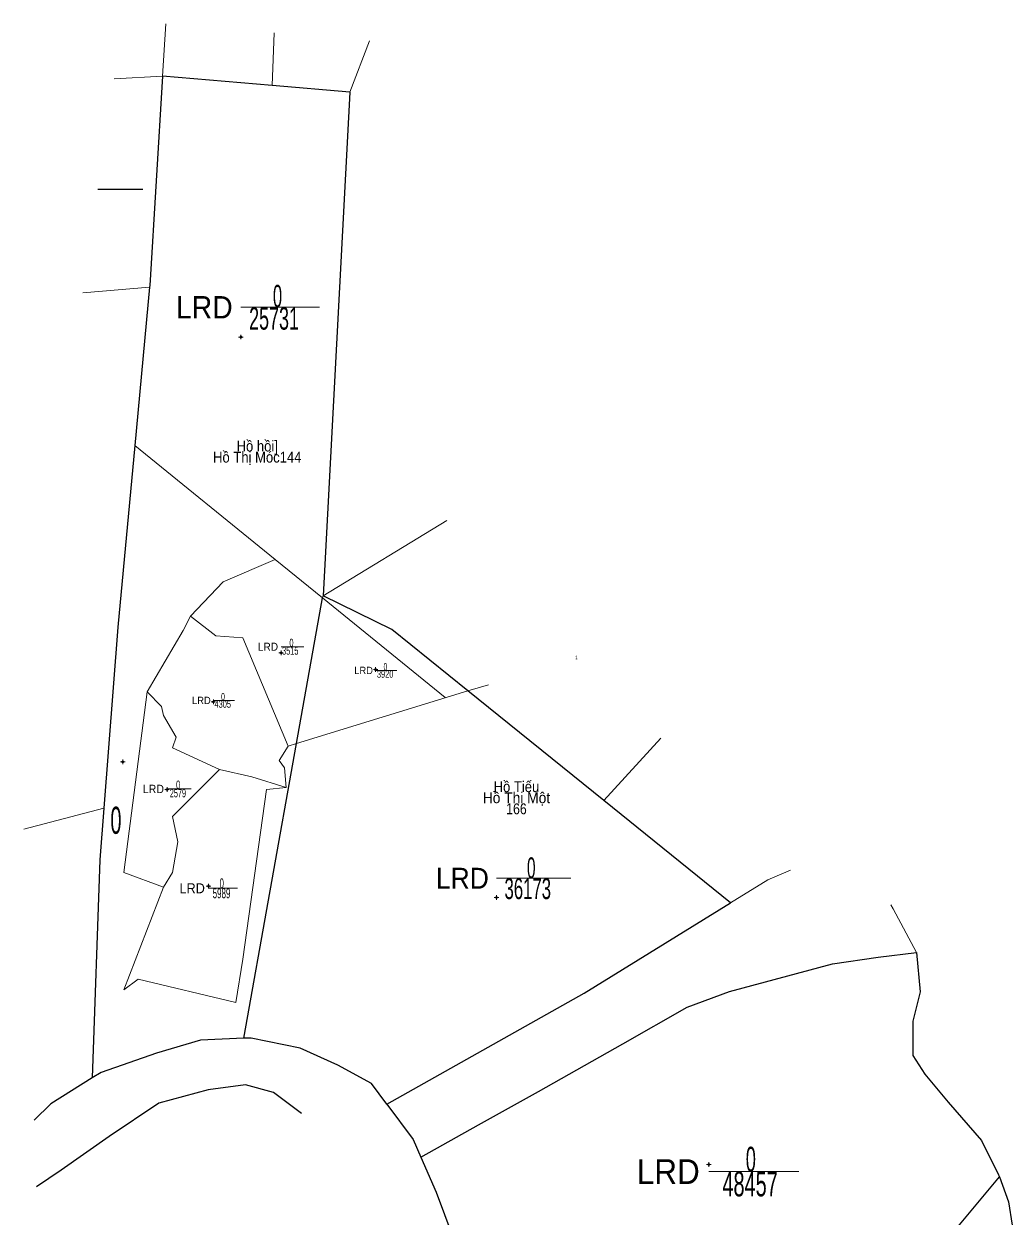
# Model space of a CAD drawing. Header units: metres. Extents: x 547480 to 554179, y 1840660 to 1842196.
# Drawn here: x 553188 to 553735, y 1841285 to 1841947 of the extents above; entities that cross this region are included whole.
import ezdxf
from ezdxf.enums import TextEntityAlignment as Align

# ---------------------------------------------------------------- set-up
doc = ezdxf.new("R2010")
doc.units = ezdxf.units.M
doc.header["$LTSCALE"] = 1.6
for name, color, linetype, lineweight in [('11', 7, 'Continuous', 13), ('12', 7, 'Continuous', 13), ('13', 7, 'Continuous', 25), ('31', 7, 'Continuous', 25), ('32', 7, 'Continuous', 25), ('63', 7, 'Continuous', 13)]:
    doc.layers.add(name, color=color, linetype=linetype, lineweight=lineweight)
doc.layers.add('54', color=7, linetype='Continuous')

msp = doc.modelspace()

# ---------------------------------------------------------------- hatches: boundary and pattern name
at = {"layer": '11'}
for points in [[(553308.04, 1841773.46, 1), (553307.74, 1841773.46, 1)], [(553330.26, 1841598.64, 1), (553329.96, 1841598.64, 1)], [(553382.66, 1841589.36, 1), (553382.36, 1841589.36, 1)], [(553292.8, 1841571.5, 1), (553292.5, 1841571.5, 1)], [(553242.63, 1841538.31, 1), (553242.33, 1841538.31, 1)], [(553267.14, 1841523, 1), (553266.84, 1841523, 1)], [(553290.11, 1841469.5, 1), (553289.81, 1841469.5, 1)], [(553449.6, 1841463.19, 1), (553449.3, 1841463.19, 1)], [(553567.18, 1841315.38, 1), (553566.88, 1841315.38, 1)]]:
    msp.add_hatch(color=256, dxfattribs=at).paths.add_polyline_path(points)

# ---------------------------------------------------------------- linework, layer by layer
for p, q in [((553307.26, 1841773.46), (553306.64, 1841773.46)), ((553307.89, 1841774.71), (553307.89, 1841774.08)), ((553307.89, 1841772.84), (553307.89, 1841772.21)), ((553309.14, 1841773.46), (553308.52, 1841773.46)), ((553330.11, 1841599.89), (553330.11, 1841599.26)), ((553329.48, 1841598.64), (553328.86, 1841598.64)), ((553330.11, 1841598.02), (553330.11, 1841597.39)), ((553331.36, 1841598.64), (553330.74, 1841598.64)), ((553381.88, 1841589.36), (553381.26, 1841589.36)), ((553382.51, 1841590.61), (553382.51, 1841589.98)), ((553382.51, 1841588.74), (553382.51, 1841588.11)), ((553383.76, 1841589.36), (553383.14, 1841589.36)), ((553292.65, 1841572.75), (553292.65, 1841572.12)), ((553292.02, 1841571.5), (553291.4, 1841571.5)), ((553292.65, 1841570.88), (553292.65, 1841570.25)), ((553293.9, 1841571.5), (553293.28, 1841571.5)), ((553242.48, 1841539.56), (553242.48, 1841538.94)), ((553241.86, 1841538.31), (553241.23, 1841538.31)), ((553242.48, 1841537.68), (553242.48, 1841537.06)), ((553243.73, 1841538.31), (553243.1, 1841538.31)), ((553266.36, 1841523), (553265.74, 1841523)), ((553266.99, 1841524.25), (553266.99, 1841523.62)), ((553266.99, 1841522.38), (553266.99, 1841521.75)), ((553268.24, 1841523), (553267.62, 1841523)), ((553289.34, 1841469.5), (553288.71, 1841469.5)), ((553289.96, 1841470.75), (553289.96, 1841470.12)), ((553289.96, 1841468.88), (553289.96, 1841468.25)), ((553291.21, 1841469.5), (553290.58, 1841469.5)), ((553448.82, 1841463.19), (553448.2, 1841463.19)), ((553449.45, 1841464.44), (553449.45, 1841463.82)), ((553449.45, 1841462.56), (553449.45, 1841461.94)), ((553450.7, 1841463.19), (553450.07, 1841463.19)), ((553566.4, 1841315.38), (553565.78, 1841315.38)), ((553567.03, 1841316.63), (553567.03, 1841316)), ((553567.03, 1841314.76), (553567.03, 1841314.13)), ((553568.28, 1841315.38), (553567.66, 1841315.38))]:
    msp.add_line(p, q, dxfattribs=at)
for points in [[(553307.89, 1841774.08), (553307.26, 1841773.46), (553307.89, 1841772.84), (553308.52, 1841773.46)], [(553330.11, 1841599.26), (553329.48, 1841598.64), (553330.11, 1841598.02), (553330.74, 1841598.64)], [(553382.51, 1841589.98), (553381.88, 1841589.36), (553382.51, 1841588.74), (553383.14, 1841589.36)], [(553292.65, 1841572.12), (553292.02, 1841571.5), (553292.65, 1841570.88), (553293.28, 1841571.5)], [(553242.48, 1841538.94), (553241.86, 1841538.31), (553242.48, 1841537.68), (553243.1, 1841538.31)], [(553266.99, 1841523.62), (553266.36, 1841523), (553266.99, 1841522.38), (553267.62, 1841523)], [(553289.96, 1841470.12), (553289.34, 1841469.5), (553289.96, 1841468.88), (553290.58, 1841469.5)], [(553449.45, 1841463.82), (553448.82, 1841463.19), (553449.45, 1841462.56), (553450.07, 1841463.19)], [(553567.03, 1841316), (553566.4, 1841315.38), (553567.03, 1841314.76), (553567.66, 1841315.38)]]:
    msp.add_lwpolyline(points, close=True, dxfattribs=at)
for centre in [(553307.89, 1841773.46), (553330.11, 1841598.64), (553382.51, 1841589.36), (553292.65, 1841571.5), (553242.48, 1841538.31), (553266.99, 1841523), (553289.96, 1841469.5), (553449.45, 1841463.19), (553567.03, 1841315.38)]:
    msp.add_circle(centre, 0.15, dxfattribs=at)
at = {"layer": '12'}
for p, q in [((553266.26, 1841946.78), (553264.5, 1841917.92)), ((553326.4, 1841941.77), (553325.22, 1841912.66)), ((553368.23, 1841908.94), (553379.11, 1841937.37)), ((553237.64, 1841916.37), (553264.5, 1841917.92)), ((553220.42, 1841798.01), (553257.33, 1841801.05)), ((553353.4, 1841630.26), (553421.97, 1841671.85)), ((553353.17, 1841629), (553353.4, 1841630.26)), ((553508.82, 1841516.88), (553540.37, 1841551.46)), ((553187.72, 1841501.09), (553231.98, 1841512.63))]:
    msp.add_line(p, q, dxfattribs=at)
for points in [[(553612.23, 1841478.39), (553599.73, 1841472.95), (553579.08, 1841460.22)], [(553667.83, 1841459.1), (553669.07, 1841456.92), (553681.98, 1841432.78)]]:
    msp.add_lwpolyline(points, dxfattribs=at)
at = {"layer": '13'}
msp.add_line((553228.63, 1841855.24), (553253.56, 1841855.24), dxfattribs=at)
at = {"layer": '31'}
for points in [[(553309.54, 1841385.24), (553285.47, 1841384.26), (553261.09, 1841377.01), (553230.43, 1841366.33), (553225.57, 1841363.29)], [(553388.74, 1841348.86), (553380.24, 1841360.25), (553361.51, 1841370.32), (553340.64, 1841379.77), (553313.66, 1841385.41), (553309.54, 1841385.24)], [(553225.57, 1841363.29), (553202.59, 1841348.91), (553193.34, 1841340)], [(553341.39, 1841343.54), (553325.86, 1841355.18), (553310.51, 1841359.49), (553289.8, 1841356.82), (553262.44, 1841349.37), (553234.98, 1841330.94), (553208.32, 1841312.35), (553194.63, 1841303.08)], [(553388.74, 1841348.86), (553403.36, 1841329.26), (553407.62, 1841319.47)], [(553407.62, 1841319.47), (553416.1, 1841300), (553425.22, 1841275.3), (553427.71, 1841250.26), (553423.61, 1841215.23), (553423.37, 1841214.31), (553421.99, 1841209.11)]]:
    msp.add_lwpolyline(points, dxfattribs=at)
at = {"layer": '32'}
for p, q in [((553368.23, 1841908.94), (553353.4, 1841630.26)), ((553508.82, 1841516.88), (553433.63, 1841577.52)), ((553579.08, 1841460.22), (553508.82, 1841516.88))]:
    msp.add_line(p, q, dxfattribs=at)
for points in [[(553264.5, 1841917.92), (553257.41, 1841801.93), (553257.33, 1841801.05), (553249.17, 1841713.32)], [(553368.23, 1841908.94), (553325.22, 1841912.66), (553264.5, 1841917.92)], [(553249.17, 1841713.32), (553239.82, 1841612.76), (553231.98, 1841512.63)], [(553309.54, 1841385.24), (553338.76, 1841548.46), (553353.17, 1841629)], [(553433.63, 1841577.52), (553391.44, 1841611.55), (553353.4, 1841630.26)], [(553231.98, 1841512.63), (553229.73, 1841483.96), (553225.57, 1841363.29)], [(553388.74, 1841348.86), (553497.95, 1841410.19), (553579.08, 1841460.22)], [(553407.62, 1841319.47), (553439.53, 1841337.34), (553472.72, 1841355.79), (553519.43, 1841382.23), (553555.07, 1841402.52), (553578.42, 1841411.13), (553635.58, 1841426.5), (553660.77, 1841430.19), (553681.98, 1841432.78)], [(553681.98, 1841432.78), (553684.02, 1841411.02), (553679.94, 1841394.7), (553679.94, 1841375.65), (553686.73, 1841365.45), (553699.65, 1841349.81), (553718, 1841328.73), (553727.51, 1841309.68), (553727.93, 1841308.52)], [(553585.45, 1841213.39), (553623.44, 1841224.25), (553669.03, 1841250.51), (553704.94, 1841280.91), (553727.93, 1841308.52)], [(553727.93, 1841308.52), (553732.95, 1841294.72), (553734.99, 1841281.8), (553734.99, 1841267.51), (553732.95, 1841251.19), (553727.51, 1841241.67), (553714.6, 1841223.99), (553700.8, 1841200.73), (553676.32, 1841159.48)]]:
    msp.add_lwpolyline(points, dxfattribs=at)
at = {"layer": '32', "lineweight": 13}
for points in [[(553249.17, 1841713.32), (553326.93, 1841650.27), (553353.17, 1841629), (553421, 1841574)], [(553326.93, 1841650.27), (553298, 1841638), (553280, 1841619)], [(553256, 1841577), (553276, 1841611), (553280, 1841619)], [(553280, 1841619), (553294, 1841608), (553309, 1841607), (553334, 1841547)], [(553334, 1841547), (553338.76, 1841548.46), (553433.63, 1841577.52), (553445, 1841581)], [(553256, 1841577), (553243, 1841477), (553265, 1841469)], [(553296, 1841534), (553270, 1841546), (553272, 1841552), (553265, 1841564), (553264, 1841569), (553256, 1841577)], [(553334, 1841547), (553329, 1841539), (553332, 1841535), (553333, 1841524)], [(553265, 1841469), (553270, 1841477), (553273, 1841494), (553270, 1841508), (553296, 1841534)], [(553333, 1841524), (553314, 1841530), (553296, 1841534)], [(553265, 1841469), (553243, 1841412), (553251, 1841418), (553305, 1841405), (553309, 1841429), (553322, 1841523), (553333, 1841524)]]:
    msp.add_lwpolyline(points, dxfattribs=at)
at = {"layer": '63'}
for p, q in [((553307.89, 1841789.93), (553351.39, 1841789.93)), ((553330.11, 1841602.01), (553342.76, 1841602.01)), ((553382.51, 1841588.9), (553394.31, 1841588.9)), ((553292.65, 1841572.3), (553304.29, 1841572.3)), ((553266.99, 1841523.29), (553280.38, 1841523.29)), ((553449.45, 1841473.86), (553490.7, 1841473.86)), ((553289.96, 1841468.29), (553305.95, 1841468.29)), ((553567.03, 1841311.48), (553616.83, 1841311.48))]:
    msp.add_line(p, q, dxfattribs=at)

# ---------------------------------------------------------------- texts
at = {"layer": '32'}
for s, width, p in [('Hồ hồi]', 0.9, (553316.95, 1841710.09)), ('Hồ Thị Móc144', 0.9, (553316.95, 1841703.96)), ('Hồ Tiếu', 0.9, (553460.495, 1841521.54)), ('Hồ Thị Một', 0.95, (553460.505, 1841515.41)), ('166', 0.85, (553460.5, 1841509.28))]:
    msp.add_text(s, height=6, dxfattribs=dict(at, width=width)).set_placement(p, align=Align.CENTER)
at = {"layer": '54', "width": 0.65}
msp.add_text('1', height=2, dxfattribs=at).set_placement((553493.735, 1841595.1), align=Align.CENTER)
at = {"layer": '63'}
for p in [(553266.265, 1841946.78), (553326.405, 1841941.77), (553379.115, 1841937.37), (553237.645, 1841916.37), (553228.635, 1841855.24), (553253.565, 1841855.24), (553220.425, 1841798.01), (553421.975, 1841671.85), (553445.005, 1841581), (553421.005, 1841574), (553540.375, 1841551.46), (553187.725, 1841501.09), (553612.235, 1841478.39), (553667.835, 1841459.1), (553341.395, 1841343.54), (553193.345, 1841340), (553194.635, 1841303.08)]:
    msp.add_text('D', height=0.01, dxfattribs=at).set_placement(p, align=Align.CENTER)
for s, height, width, p in [('0', 12.38, 0.55, (553328.175, 1841789.93)), ('25731', 12.38, 0.6, (553326.245, 1841777.55)), ('0', 4.43, 0.55, (553335.905, 1841602.01)), ('3515', 4.43, 0.6, (553335.225, 1841597.59)), ('0', 4.07, 0.55, (553387.93, 1841588.9)), ('3920', 4.07, 0.6, (553387.78, 1841584.84)), ('0', 4.07, 0.55, (553297.98, 1841572.3)), ('4305', 4.07, 0.6, (553297.85, 1841568.23)), ('0', 4.63, 0.55, (553273.14, 1841523.29)), ('2579', 4.63, 0.6, (553273.015, 1841518.66)), ('0', 15, 0.55, (553238.69, 1841498.45)), ('0', 11.55, 0.55, (553468.7, 1841473.86)), ('0', 5.53, 0.55, (553297.3, 1841468.29)), ('36173', 11.55, 0.6, (553466.76, 1841462.31)), ('5989', 5.53, 0.6, (553297.165, 1841462.76)), ('0', 13.73, 0.55, (553590.3, 1841311.48)), ('48457', 13.73, 0.6, (553589.885, 1841297.75))]:
    msp.add_text(s, height=height, dxfattribs=dict(at, width=width)).set_placement(p, align=Align.CENTER)
at = {"layer": '63', "width": 0.95}
for height, p in [(12.38, (553303.36, 1841783.74)), (4.43, (553328.49, 1841599.8)), (4.07, (553381.02, 1841586.87)), (4.07, (553291.17, 1841570.27)), (4.63, (553265.3, 1841520.97)), (11.55, (553445.23, 1841468.08)), (5.53, (553287.93, 1841465.53)), (13.73, (553562.01, 1841304.61))]:
    msp.add_text('LRD', height=height, dxfattribs=at).set_placement(p, align=Align.RIGHT)

doc.saveas('drawing.dxf')
